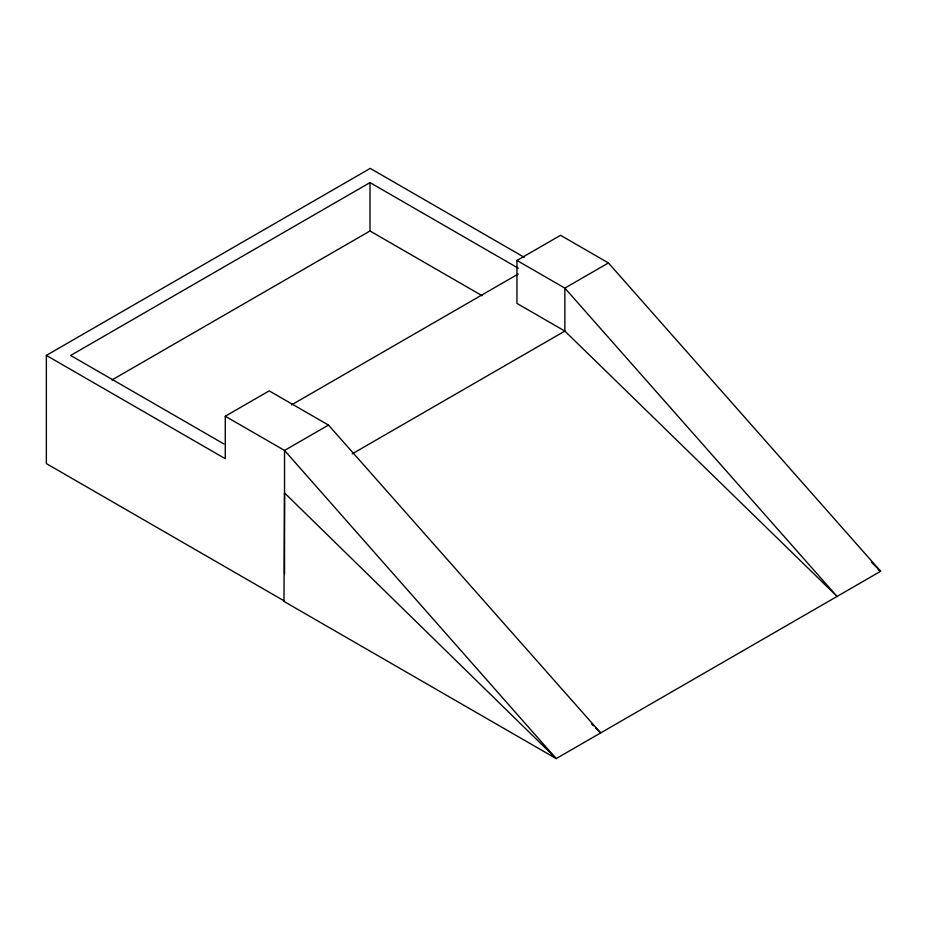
<?xml version="1.0" encoding="UTF-8"?>
<svg xmlns="http://www.w3.org/2000/svg" width="927" height="927" viewBox="0 0 927 927"><rect width="100%" height="100%" fill="white"/><g stroke="black" fill="none" stroke-linecap="round" stroke-linejoin="round"><path stroke-width="1.39" d="M283.975 601.426L284.531 601.113L46.35 463.593L46.35 355.4L225.273 458.703L225.273 416.235L284.531 450.441L556.2 758.599L283.975 601.426L284.531 492.921L556.2 758.599L880.65 571.275L608.425 262.944L560.534 235.296L516.953 260.452L516.953 303.419L564.856 331.078L837.081 596.432L564.856 288.1L516.953 260.452M46.35 355.4L370.244 168.401L524.23 257.3M518.286 268.216L370.012 182.607L70.637 355.458L223.905 443.94M111.97 379.966L370.012 230.985L482.156 295.725M225.273 416.235L269.212 390.87L328.471 425.076L600.684 732.909L595.516 727.857M291.541 404.89L518.263 273.986M608.425 262.944L564.856 288.1L564.856 331.078L352.237 453.836M328.471 425.076L284.531 450.441L284.531 573.697M878.147 569.827L880.65 571.275L871.334 562.191M591.38 723.825L593.442 725.841M370.012 182.607L370.012 230.985"/></g></svg>
